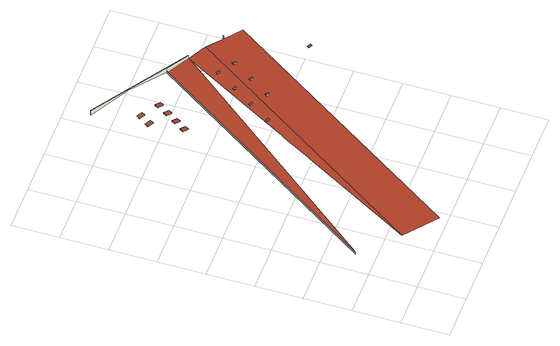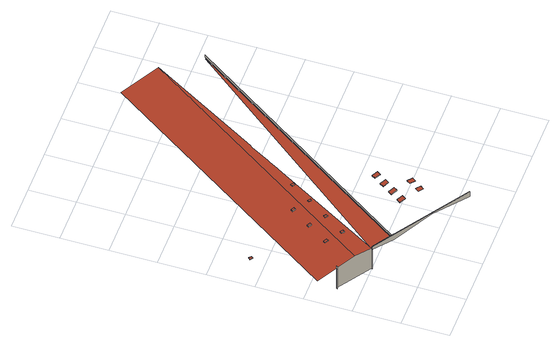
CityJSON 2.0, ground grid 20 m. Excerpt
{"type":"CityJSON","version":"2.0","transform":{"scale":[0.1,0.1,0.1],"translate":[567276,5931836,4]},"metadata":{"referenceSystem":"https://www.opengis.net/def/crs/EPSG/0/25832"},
"CityObjects":{
"building1":{"type":"Building","attributes":{"Grundfläche 2D":"37294.614935","Grundhöhe NN":"4.734"},"children":["building1-1","building1-2","building1-3","building1-4","building1-5","building1-6","building1-7","building1-8","building1-9","building1-10","building1-11","building1-12","building1-13","building1-14"],"geometry":[{"type":"MultiSurface","lod":"3","boundaries":[[[0,1,2,3,4,5,6,7,8]],[[9,10,11,12,13,14]],[[15,8,16,17]],[[6,18,19,20,7]],[[21,22,23,24,25,26,27]],[[28,29,30,31,32,33,34,9,14]],[[31,30,29,35,22,21]],[[17,16,35,29,28,36]],[[16,23,22,35]],[[23,16,8,37,38]],[[8,7,20,39,37]],[[20,40,41,39]],[[40,20,42,43]]],"semantics":{"surfaces":[{"type":"RoofSurface"},{"type":"WallSurface"}],"values":[0,1,0,0,1,1,0,1,1,1,1,1,1]}}]},
"building1-1":{"type":"BuildingInstallation","parents":["building1"],"geometry":[{"type":"MultiSurface","lod":"3","boundaries":[[[44,45,46,47]],[[47,46,48,49]],[[44,47,49,50]],[[45,44,50,51]],[[46,45,51,48]]],"semantics":{"surfaces":[{"type":"RoofSurface"},{"type":"WallSurface"}],"values":[0,1,1,1,1]}}]},
"building1-2":{"type":"BuildingInstallation","parents":["building1"],"geometry":[{"type":"MultiSurface","lod":"3","boundaries":[[[52,53,54,55]],[[55,54,56,57]],[[52,55,57,58]],[[53,52,58,59]],[[54,53,59,56]]],"semantics":{"surfaces":[{"type":"RoofSurface"},{"type":"WallSurface"}],"values":[0,1,1,1,1]}}]},
"building1-3":{"type":"BuildingInstallation","parents":["building1"],"geometry":[{"type":"MultiSurface","lod":"3","boundaries":[[[60,61,62,63]],[[63,62,64,65]],[[60,63,65,66]],[[61,60,66,67]],[[62,61,67,64]]],"semantics":{"surfaces":[{"type":"RoofSurface"},{"type":"WallSurface"}],"values":[0,1,1,1,1]}}]},
"building1-4":{"type":"BuildingInstallation","parents":["building1"],"geometry":[{"type":"MultiSurface","lod":"3","boundaries":[[[68,69,70,71]],[[71,70,72,73]],[[68,71,73,74]],[[69,68,74,75]],[[70,69,75,72]]],"semantics":{"surfaces":[{"type":"RoofSurface"},{"type":"WallSurface"}],"values":[0,1,1,1,1]}}]},
"building1-5":{"type":"BuildingInstallation","parents":["building1"],"geometry":[{"type":"MultiSurface","lod":"3","boundaries":[[[76,77,78,79]],[[79,78,80,81]],[[76,79,81,82]],[[77,76,82,83]],[[78,77,83,80]]],"semantics":{"surfaces":[{"type":"RoofSurface"},{"type":"WallSurface"}],"values":[0,1,1,1,1]}}]},
"building1-6":{"type":"BuildingInstallation","parents":["building1"],"geometry":[{"type":"MultiSurface","lod":"3","boundaries":[[[84,85,86,87]],[[87,86,88,89]],[[84,87,89,90]],[[85,84,90,91]],[[86,85,91,88]]],"semantics":{"surfaces":[{"type":"RoofSurface"},{"type":"WallSurface"}],"values":[0,1,1,1,1]}}]},
"building1-7":{"type":"BuildingInstallation","parents":["building1"],"geometry":[{"type":"MultiSurface","lod":"3","boundaries":[[[92,93,94,95]],[[95,94,96,97]],[[92,95,97,98]],[[93,92,98,99]],[[94,93,99,96]]],"semantics":{"surfaces":[{"type":"RoofSurface"},{"type":"WallSurface"}],"values":[0,1,1,1,1]}}]},
"building1-8":{"type":"BuildingInstallation","parents":["building1"],"geometry":[{"type":"MultiSurface","lod":"3","boundaries":[[[100,101,102,103]],[[103,102,104,105]],[[100,103,105,106]],[[101,100,106,107]],[[102,101,107,104]]],"semantics":{"surfaces":[{"type":"RoofSurface"},{"type":"WallSurface"}],"values":[0,1,1,1,1]}}]},
"building1-9":{"type":"BuildingInstallation","parents":["building1"],"geometry":[{"type":"MultiSurface","lod":"3","boundaries":[[[108,109,110,111]],[[111,110,112,113]],[[108,111,113,114]],[[109,108,114,115]],[[110,109,115,112]]],"semantics":{"surfaces":[{"type":"RoofSurface"},{"type":"WallSurface"}],"values":[0,1,1,1,1]}}]},
"building1-10":{"type":"BuildingInstallation","parents":["building1"],"geometry":[{"type":"MultiSurface","lod":"3","boundaries":[[[116,117,118,119]],[[119,118,120,121]],[[116,119,121,122]],[[117,116,122,123]],[[118,117,123,120]]],"semantics":{"surfaces":[{"type":"RoofSurface"},{"type":"WallSurface"}],"values":[0,1,1,1,1]}}]},
"building1-11":{"type":"BuildingInstallation","parents":["building1"],"geometry":[{"type":"MultiSurface","lod":"3","boundaries":[[[124,125,126,127]],[[127,126,128,129]],[[124,127,129,130]],[[125,124,130,131]],[[126,125,131,128]]],"semantics":{"surfaces":[{"type":"RoofSurface"},{"type":"WallSurface"}],"values":[0,1,1,1,1]}}]},
"building1-12":{"type":"BuildingInstallation","parents":["building1"],"geometry":[{"type":"MultiSurface","lod":"3","boundaries":[[[132,133,134,135]],[[135,134,136,137]],[[132,135,137,138]],[[133,132,138,139]],[[134,133,139,136]]],"semantics":{"surfaces":[{"type":"RoofSurface"},{"type":"WallSurface"}],"values":[0,1,1,1,1]}}]},
"building1-13":{"type":"BuildingInstallation","parents":["building1"],"geometry":[{"type":"MultiSurface","lod":"3","boundaries":[[[140,141,142,143]],[[143,142,144,145]],[[140,143,145,146]],[[141,140,146,147]],[[142,141,147,144]]],"semantics":{"surfaces":[{"type":"RoofSurface"},{"type":"WallSurface"}],"values":[0,1,1,1,1]}}]},
"building1-14":{"type":"BuildingInstallation","parents":["building1"],"geometry":[{"type":"MultiSurface","lod":"3","boundaries":[[[148,149,150,151]],[[152,153,151,150]],[[148,151,153,154]],[[154,155,149,148]],[[150,149,155,152]]],"semantics":{"surfaces":[{"type":"RoofSurface"},{"type":"WallSurface"}],"values":[0,1,1,1,1]}}]}
},
"vertices":[
[487,723,125],[482,714,125],[460,677,125],[455,668,126],[409,588,126],[404,579,127],[132,109,132],[829,1153,132],[762,1198,120],[673,1259,108],[672,1257,108],[1,255,109],[1,255,119],[672,1257,116],[673,1259,116],[12,261,110],[762,1199,120],[677,1256,108],[285,7,109],[982,1051,109],[904,1103,120],[367,1468,133],[765,1202,133],[765,1202,120],[676,1262,108],[523,1364,132],[371,1466,109],[367,1468,109],[673,1258,116],[673,1258,133],[673,1259,133],[365,1465,133],[365,1465,109],[369,1463,109],[520,1361,132],[762,1199,133],[677,1256,116],[762,1198,7],[765,1202,7],[904,1103,7],[907,1107,119],[907,1107,7],[904,1103,133],[907,1107,133],
[411,1093,127],[389,1107,132],[379,1092,132],[401,1077,127],[379,1092,128],[401,1077,124],[411,1093,124],[389,1107,128],
[374,1246,127],[363,1231,127],[385,1216,130],[395,1232,130],[385,1216,128],[395,1232,128],[374,1246,125],[363,1231,125],
[441,1137,127],[419,1151,132],[409,1136,132],[431,1121,127],[409,1136,128],[431,1121,124],[441,1137,124],[419,1151,128],
[550,793,130],[555,802,130],[543,810,128],[537,801,128],[543,810,125],[537,801,125],[550,793,127],[555,802,127],
[403,1290,127],[393,1275,127],[414,1260,130],[425,1276,130],[414,1260,128],[425,1276,128],[403,1290,125],[393,1275,125],
[471,1181,127],[448,1196,132],[438,1180,132],[461,1166,127],[438,1180,128],[461,1166,124],[471,1181,124],[448,1196,128],
[500,1226,127],[478,1240,132],[468,1225,132],[490,1210,127],[468,1225,128],[490,1210,124],[500,1226,124],[478,1240,128],
[609,882,130],[614,890,130],[602,898,128],[596,890,128],[602,898,125],[596,890,125],[609,882,127],[614,890,127],
[681,846,130],[669,854,131],[663,845,131],[676,837,130],[663,845,127],[676,837,125],[681,846,125],[669,854,127],
[666,967,130],[672,976,130],[659,984,128],[654,975,128],[659,984,125],[654,975,125],[666,967,127],[672,976,127],
[739,931,130],[726,939,131],[720,931,131],[733,923,130],[720,931,127],[733,923,125],[739,931,125],[726,939,127],
[725,1055,131],[730,1064,131],[718,1072,129],[712,1063,129],[718,1072,125],[712,1063,125],[725,1055,127],[730,1064,127],
[797,1019,130],[785,1028,131],[779,1019,131],[792,1011,130],[779,1019,127],[792,1011,125],[797,1019,125],[785,1028,127],
[971,763,131],[977,771,131],[964,779,129],[959,771,129],[964,779,126],[959,771,126],[971,763,128],[977,771,128]
]}
